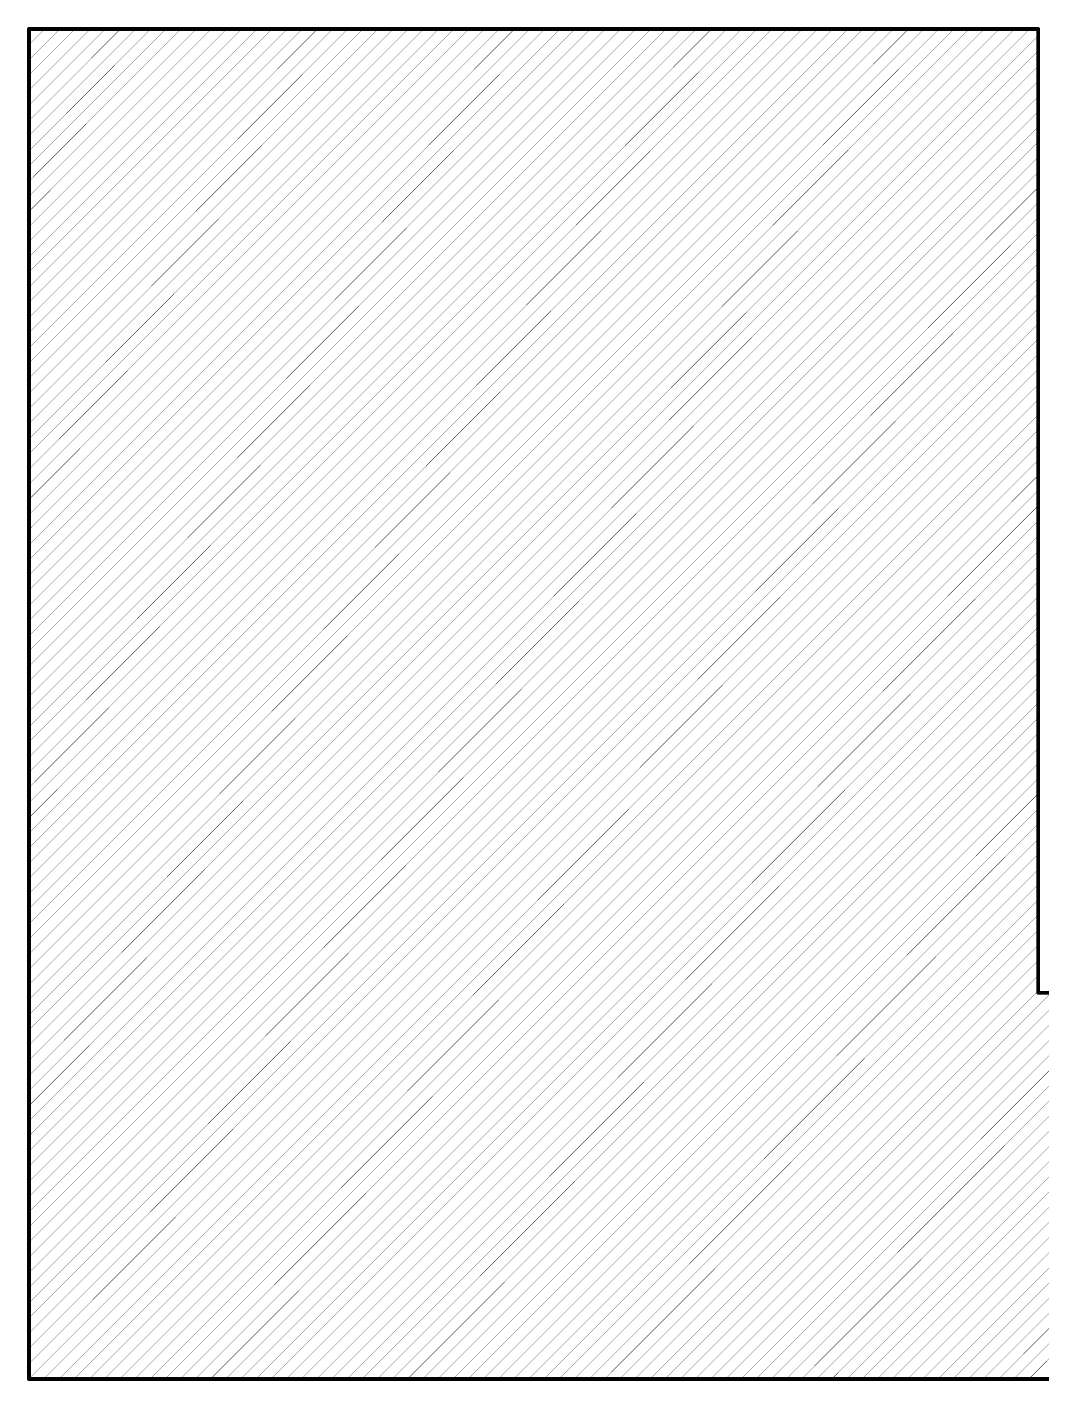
# Model space of a CAD drawing. Header units: millimetres. Extents: x -0.2 to 11.1, y -5.4 to 4.7.
# Drawn here: x 3.28 to 7.3, y -5.36 to 0 of the extents above; entities that cross this region are included whole.
import ezdxf

# ---------------------------------------------------------------- set-up
doc = ezdxf.new("R2010")
doc.units = ezdxf.units.MM
doc.header["$MEASUREMENT"] = 0
doc.layers.add('Mechanical13', color=56, linetype='Continuous')

msp = doc.modelspace()

# ---------------------------------------------------------------- linework, layer by layer
at = {"layer": 'Mechanical13'}
for points, const_width in [([(3.2868, -0.0045), (7.283, -0.0045)], 0.015), ([(3.2868, -5.3483), (3.2868, -0.0045)], 0.015), ([(7.283, -3.8198), (7.283, -0.0045)], 0.015), ([(3.2868, -0.0071), (3.2899, -0.0039)], 0.001), ([(3.2868, -0.0671), (3.3499, -0.0039)], 0.001), ([(3.2868, -0.1271), (3.4099, -0.0039)], 0.001), ([(3.2868, -0.1871), (3.4699, -0.0039)], 0.001), ([(3.2868, -0.2471), (3.5299, -0.0039)], 0.001), ([(3.2868, -0.3071), (3.5899, -0.0039)], 0.001), ([(3.2868, -0.3671), (3.6499, -0.0039)], 0.001), ([(3.2868, -0.4271), (3.7099, -0.0039)], 0.001), ([(3.2868, -0.4871), (3.7699, -0.0039)], 0.001), ([(3.2868, -0.5471), (3.8299, -0.0039)], 0.001), ([(3.2868, -0.6071), (3.8899, -0.0039)], 0.001), ([(3.2868, -0.6671), (3.9499, -0.0039)], 0.001), ([(3.2868, -0.7271), (4.0099, -0.0039)], 0.001), ([(3.2868, -0.7871), (4.0699, -0.0039)], 0.001), ([(3.2868, -0.8471), (4.1299, -0.0039)], 0.001), ([(3.2868, -0.9071), (4.1899, -0.0039)], 0.001), ([(3.2868, -0.9671), (4.2499, -0.0039)], 0.001), ([(3.2868, -1.0271), (4.3099, -0.0039)], 0.001), ([(3.2868, -1.0871), (4.3699, -0.0039)], 0.001), ([(3.2868, -1.1471), (4.4299, -0.0039)], 0.001), ([(3.2868, -1.2071), (4.4899, -0.0039)], 0.001), ([(3.2868, -1.2671), (4.5499, -0.0039)], 0.001), ([(3.2868, -1.3271), (4.6099, -0.0039)], 0.001), ([(3.2868, -1.3871), (4.6699, -0.0039)], 0.001), ([(3.2868, -1.4471), (4.7299, -0.0039)], 0.001), ([(3.2868, -1.5071), (4.7899, -0.0039)], 0.001), ([(3.2868, -1.5671), (4.8499, -0.0039)], 0.001), ([(3.2868, -1.6271), (4.9099, -0.0039)], 0.001), ([(3.2868, -1.6871), (4.9699, -0.0039)], 0.001), ([(3.2868, -1.7471), (5.0299, -0.0039)], 0.001), ([(3.2868, -1.8071), (5.0899, -0.0039)], 0.001), ([(3.2868, -1.8671), (5.1499, -0.0039)], 0.001), ([(3.2868, -1.9271), (5.2099, -0.0039)], 0.001), ([(3.2868, -1.9871), (5.2699, -0.0039)], 0.001), ([(3.2868, -2.0471), (5.3299, -0.0039)], 0.001), ([(3.2868, -2.1071), (5.3899, -0.0039)], 0.001), ([(3.2868, -2.1671), (5.4499, -0.0039)], 0.001), ([(3.2868, -2.2271), (5.5099, -0.0039)], 0.001), ([(3.2868, -2.2871), (5.5699, -0.0039)], 0.001), ([(3.2868, -2.3471), (5.6299, -0.0039)], 0.001), ([(3.2868, -2.4071), (5.6899, -0.0039)], 0.001), ([(3.2868, -2.4671), (5.7499, -0.0039)], 0.001), ([(3.2868, -2.5271), (5.8099, -0.0039)], 0.001), ([(3.2868, -2.5871), (5.8699, -0.0039)], 0.001), ([(3.2868, -2.6471), (5.9299, -0.0039)], 0.001), ([(3.2868, -2.7071), (5.9899, -0.0039)], 0.001), ([(3.2868, -2.7671), (6.0499, -0.0039)], 0.001), ([(3.2868, -2.8271), (6.1099, -0.0039)], 0.001), ([(3.2868, -2.8871), (6.1699, -0.0039)], 0.001), ([(3.2868, -2.9471), (6.2299, -0.0039)], 0.001), ([(3.2868, -3.0071), (6.2899, -0.0039)], 0.001), ([(3.2868, -3.0671), (6.3499, -0.0039)], 0.001), ([(3.2868, -3.1271), (6.4099, -0.0039)], 0.001), ([(3.2868, -3.1871), (6.4699, -0.0039)], 0.001), ([(3.2868, -3.2471), (6.5299, -0.0039)], 0.001), ([(3.2868, -3.3071), (6.5899, -0.0039)], 0.001), ([(3.2868, -3.3671), (6.6499, -0.0039)], 0.001), ([(3.2868, -3.4271), (6.7099, -0.0039)], 0.001), ([(3.2868, -3.4871), (6.7699, -0.0039)], 0.001), ([(3.2868, -3.5471), (6.8299, -0.0039)], 0.001), ([(3.2868, -3.6071), (6.8899, -0.0039)], 0.001), ([(3.2868, -3.6671), (6.9499, -0.0039)], 0.001), ([(3.2868, -3.7271), (7.0099, -0.0039)], 0.001), ([(3.2868, -3.7871), (7.0699, -0.0039)], 0.001), ([(3.2868, -3.8471), (7.1299, -0.0039)], 0.001), ([(3.2868, -3.9071), (7.1899, -0.0039)], 0.001), ([(3.2868, -3.9671), (7.2499, -0.0039)], 0.001), ([(3.2868, -4.0271), (7.283, -0.0309)], 0.001), ([(3.2868, -4.0871), (7.283, -0.0909)], 0.001), ([(3.2868, -4.1471), (7.283, -0.1509)], 0.001), ([(3.2868, -4.2071), (7.283, -0.2109)], 0.001), ([(3.2868, -4.2671), (7.283, -0.2709)], 0.001), ([(3.2868, -4.3271), (7.283, -0.3309)], 0.001), ([(3.2868, -4.3871), (7.283, -0.3909)], 0.001), ([(3.2868, -4.4471), (7.283, -0.4509)], 0.001), ([(3.2868, -4.5071), (7.283, -0.5109)], 0.001), ([(3.2868, -4.5671), (7.283, -0.5709)], 0.001), ([(3.2868, -4.6271), (7.283, -0.6309)], 0.001), ([(3.2868, -4.6871), (7.283, -0.6909)], 0.001), ([(3.2868, -4.7471), (7.283, -0.7509)], 0.001), ([(3.2868, -4.8071), (7.283, -0.8109)], 0.001), ([(3.2868, -4.8671), (7.283, -0.8709)], 0.001), ([(3.2868, -4.9271), (7.283, -0.9309)], 0.001), ([(3.2868, -4.9871), (7.283, -0.9909)], 0.001), ([(3.2868, -5.0471), (7.283, -1.0509)], 0.001), ([(3.2868, -5.1071), (7.283, -1.1109)], 0.001), ([(3.2868, -5.1671), (7.283, -1.1709)], 0.001), ([(3.2868, -5.2271), (7.283, -1.2309)], 0.001), ([(3.2868, -5.2871), (7.283, -1.2909)], 0.001), ([(3.2868, -5.3471), (7.283, -1.3509)], 0.001), ([(3.345, -5.3488), (7.283, -1.4109)], 0.001), ([(3.405, -5.3488), (7.283, -1.4709)], 0.001), ([(3.465, -5.3488), (7.283, -1.5309)], 0.001), ([(3.525, -5.3488), (7.283, -1.5909)], 0.001), ([(3.585, -5.3488), (7.283, -1.6509)], 0.001), ([(3.645, -5.3488), (7.283, -1.7109)], 0.001), ([(3.705, -5.3488), (7.283, -1.7709)], 0.001), ([(3.765, -5.3488), (7.283, -1.8309)], 0.001), ([(3.825, -5.3488), (7.283, -1.8909)], 0.001), ([(3.885, -5.3488), (7.283, -1.9509)], 0.001), ([(3.945, -5.3488), (7.283, -2.0109)], 0.001), ([(4.005, -5.3488), (7.283, -2.0709)], 0.001), ([(4.065, -5.3488), (7.283, -2.1309)], 0.001), ([(4.125, -5.3488), (7.283, -2.1909)], 0.001), ([(4.185, -5.3488), (7.283, -2.2509)], 0.001), ([(4.245, -5.3488), (7.283, -2.3109)], 0.001), ([(4.305, -5.3488), (7.283, -2.3709)], 0.001), ([(4.365, -5.3488), (7.283, -2.4309)], 0.001), ([(4.425, -5.3488), (7.283, -2.4909)], 0.001), ([(4.485, -5.3488), (7.283, -2.5509)], 0.001), ([(4.545, -5.3488), (7.283, -2.6109)], 0.001), ([(4.605, -5.3488), (7.283, -2.6709)], 0.001), ([(4.665, -5.3488), (7.283, -2.7309)], 0.001), ([(4.725, -5.3488), (7.283, -2.7909)], 0.001), ([(4.785, -5.3488), (7.283, -2.8509)], 0.001), ([(4.845, -5.3488), (7.283, -2.9109)], 0.001), ([(4.905, -5.3488), (7.283, -2.9709)], 0.001), ([(4.965, -5.3488), (7.283, -3.0309)], 0.001), ([(5.025, -5.3488), (7.283, -3.0909)], 0.001), ([(5.085, -5.3488), (7.283, -3.1509)], 0.001), ([(5.145, -5.3488), (7.283, -3.2109)], 0.001), ([(5.205, -5.3488), (7.283, -3.2709)], 0.001), ([(5.265, -5.3488), (7.283, -3.3309)], 0.001), ([(5.325, -5.3488), (7.283, -3.3909)], 0.001), ([(5.385, -5.3488), (7.283, -3.4509)], 0.001), ([(5.445, -5.3488), (7.283, -3.5109)], 0.001), ([(5.505, -5.3488), (7.283, -3.5709)], 0.001), ([(5.565, -5.3488), (7.283, -3.6309)], 0.001), ([(5.625, -5.3488), (7.283, -3.6909)], 0.001), ([(5.685, -5.3488), (7.283, -3.7509)], 0.001), ([(5.745, -5.3488), (7.283, -3.8109)], 0.001), ([(5.805, -5.3488), (7.3348, -3.8191)], 0.001), ([(5.865, -5.3488), (7.3948, -3.8191)], 0.001), ([(5.925, -5.3488), (7.4548, -3.8191)], 0.001), ([(5.985, -5.3488), (7.5148, -3.8191)], 0.001), ([(6.045, -5.3488), (7.5748, -3.8191)], 0.001), ([(6.105, -5.3488), (7.6348, -3.8191)], 0.001), ([(6.165, -5.3488), (7.6948, -3.8191)], 0.001), ([(6.225, -5.3488), (7.7548, -3.8191)], 0.001), ([(6.285, -5.3488), (7.8148, -3.8191)], 0.001), ([(6.345, -5.3488), (7.8748, -3.8191)], 0.001), ([(6.405, -5.3488), (7.9348, -3.8191)], 0.001), ([(6.465, -5.3488), (7.9656, -3.8483)], 0.001), ([(7.283, -3.8198), (7.9656, -3.8198)], 0.015), ([(6.525, -5.3488), (7.9656, -3.9083)], 0.001), ([(6.585, -5.3488), (7.9656, -3.9683)], 0.001), ([(6.645, -5.3488), (7.9656, -4.0283)], 0.001), ([(6.705, -5.3488), (7.9656, -4.0883)], 0.001), ([(6.765, -5.3488), (7.9656, -4.1483)], 0.001), ([(6.825, -5.3488), (7.9656, -4.2083)], 0.001), ([(6.885, -5.3488), (7.9656, -4.2683)], 0.001), ([(6.945, -5.3488), (7.9656, -4.3283)], 0.001), ([(7.005, -5.3488), (7.9656, -4.3883)], 0.001), ([(7.065, -5.3488), (7.9656, -4.4483)], 0.001), ([(7.125, -5.3488), (7.9656, -4.5083)], 0.001), ([(7.185, -5.3488), (7.9656, -4.5683)], 0.001), ([(7.245, -5.3488), (7.9656, -4.6283)], 0.001), ([(3.2868, -5.3483), (7.9656, -5.3483)], 0.015)]:
    msp.add_lwpolyline(points, dxfattribs=dict(at, const_width=const_width))
for points, const_width in [([(3.2831, -0.0045, 1), (3.2906, -0.0045, 1)], 0.0075), ([(3.2831, -0.0045, 1), (3.2906, -0.0045, 1)], 0.0075), ([(7.2792, -0.0045, 1), (7.2867, -0.0045, 1)], 0.0075), ([(7.2792, -0.0045, 1), (7.2867, -0.0045, 1)], 0.0075), ([(3.2866, -0.0071, 1), (3.2871, -0.0071, 1)], 0.0005), ([(3.2897, -0.0039, 1), (3.2902, -0.0039, 1)], 0.0005), ([(3.3497, -0.0039, 1), (3.3502, -0.0039, 1)], 0.0005), ([(3.4097, -0.0039, 1), (3.4102, -0.0039, 1)], 0.0005), ([(3.4697, -0.0039, 1), (3.4702, -0.0039, 1)], 0.0005), ([(3.5297, -0.0039, 1), (3.5302, -0.0039, 1)], 0.0005), ([(3.5897, -0.0039, 1), (3.5902, -0.0039, 1)], 0.0005), ([(3.6497, -0.0039, 1), (3.6502, -0.0039, 1)], 0.0005), ([(3.7097, -0.0039, 1), (3.7102, -0.0039, 1)], 0.0005), ([(3.7697, -0.0039, 1), (3.7702, -0.0039, 1)], 0.0005), ([(3.8297, -0.0039, 1), (3.8302, -0.0039, 1)], 0.0005), ([(3.8897, -0.0039, 1), (3.8902, -0.0039, 1)], 0.0005), ([(3.9497, -0.0039, 1), (3.9502, -0.0039, 1)], 0.0005), ([(4.0097, -0.0039, 1), (4.0102, -0.0039, 1)], 0.0005), ([(4.0697, -0.0039, 1), (4.0702, -0.0039, 1)], 0.0005), ([(4.1297, -0.0039, 1), (4.1302, -0.0039, 1)], 0.0005), ([(4.1897, -0.0039, 1), (4.1902, -0.0039, 1)], 0.0005), ([(4.2497, -0.0039, 1), (4.2502, -0.0039, 1)], 0.0005), ([(4.3097, -0.0039, 1), (4.3102, -0.0039, 1)], 0.0005), ([(4.3697, -0.0039, 1), (4.3702, -0.0039, 1)], 0.0005), ([(4.4297, -0.0039, 1), (4.4302, -0.0039, 1)], 0.0005), ([(4.4897, -0.0039, 1), (4.4902, -0.0039, 1)], 0.0005), ([(4.5497, -0.0039, 1), (4.5502, -0.0039, 1)], 0.0005), ([(4.6097, -0.0039, 1), (4.6102, -0.0039, 1)], 0.0005), ([(4.6697, -0.0039, 1), (4.6702, -0.0039, 1)], 0.0005), ([(4.7297, -0.0039, 1), (4.7302, -0.0039, 1)], 0.0005), ([(4.7897, -0.0039, 1), (4.7902, -0.0039, 1)], 0.0005), ([(4.8497, -0.0039, 1), (4.8502, -0.0039, 1)], 0.0005), ([(4.9097, -0.0039, 1), (4.9102, -0.0039, 1)], 0.0005), ([(4.9697, -0.0039, 1), (4.9702, -0.0039, 1)], 0.0005), ([(5.0297, -0.0039, 1), (5.0302, -0.0039, 1)], 0.0005), ([(5.0897, -0.0039, 1), (5.0902, -0.0039, 1)], 0.0005), ([(5.1497, -0.0039, 1), (5.1502, -0.0039, 1)], 0.0005), ([(5.2097, -0.0039, 1), (5.2102, -0.0039, 1)], 0.0005), ([(5.2697, -0.0039, 1), (5.2702, -0.0039, 1)], 0.0005), ([(5.3297, -0.0039, 1), (5.3302, -0.0039, 1)], 0.0005), ([(5.3897, -0.0039, 1), (5.3902, -0.0039, 1)], 0.0005), ([(5.4497, -0.0039, 1), (5.4502, -0.0039, 1)], 0.0005), ([(5.5097, -0.0039, 1), (5.5102, -0.0039, 1)], 0.0005), ([(5.5697, -0.0039, 1), (5.5702, -0.0039, 1)], 0.0005), ([(5.6297, -0.0039, 1), (5.6302, -0.0039, 1)], 0.0005), ([(5.6897, -0.0039, 1), (5.6902, -0.0039, 1)], 0.0005), ([(5.7497, -0.0039, 1), (5.7502, -0.0039, 1)], 0.0005), ([(5.8097, -0.0039, 1), (5.8102, -0.0039, 1)], 0.0005), ([(5.8697, -0.0039, 1), (5.8702, -0.0039, 1)], 0.0005), ([(5.9297, -0.0039, 1), (5.9302, -0.0039, 1)], 0.0005), ([(5.9897, -0.0039, 1), (5.9902, -0.0039, 1)], 0.0005), ([(6.0497, -0.0039, 1), (6.0502, -0.0039, 1)], 0.0005), ([(6.1097, -0.0039, 1), (6.1102, -0.0039, 1)], 0.0005), ([(6.1697, -0.0039, 1), (6.1702, -0.0039, 1)], 0.0005), ([(6.2297, -0.0039, 1), (6.2302, -0.0039, 1)], 0.0005), ([(6.2897, -0.0039, 1), (6.2902, -0.0039, 1)], 0.0005), ([(6.3497, -0.0039, 1), (6.3502, -0.0039, 1)], 0.0005), ([(6.4097, -0.0039, 1), (6.4102, -0.0039, 1)], 0.0005), ([(6.4697, -0.0039, 1), (6.4702, -0.0039, 1)], 0.0005), ([(6.5297, -0.0039, 1), (6.5302, -0.0039, 1)], 0.0005), ([(6.5897, -0.0039, 1), (6.5902, -0.0039, 1)], 0.0005), ([(6.6497, -0.0039, 1), (6.6502, -0.0039, 1)], 0.0005), ([(6.7097, -0.0039, 1), (6.7102, -0.0039, 1)], 0.0005), ([(6.7697, -0.0039, 1), (6.7702, -0.0039, 1)], 0.0005), ([(6.8297, -0.0039, 1), (6.8302, -0.0039, 1)], 0.0005), ([(6.8897, -0.0039, 1), (6.8902, -0.0039, 1)], 0.0005), ([(6.9497, -0.0039, 1), (6.9502, -0.0039, 1)], 0.0005), ([(7.0097, -0.0039, 1), (7.0102, -0.0039, 1)], 0.0005), ([(7.0697, -0.0039, 1), (7.0702, -0.0039, 1)], 0.0005), ([(7.1297, -0.0039, 1), (7.1302, -0.0039, 1)], 0.0005), ([(7.1897, -0.0039, 1), (7.1902, -0.0039, 1)], 0.0005), ([(7.2497, -0.0039, 1), (7.2502, -0.0039, 1)], 0.0005), ([(7.2827, -0.0309, 1), (7.2832, -0.0309, 1)], 0.0005), ([(3.2866, -0.0671, 1), (3.2871, -0.0671, 1)], 0.0005), ([(7.2827, -0.0909, 1), (7.2832, -0.0909, 1)], 0.0005), ([(3.2866, -0.1271, 1), (3.2871, -0.1271, 1)], 0.0005), ([(7.2827, -0.1509, 1), (7.2832, -0.1509, 1)], 0.0005), ([(3.2866, -0.1871, 1), (3.2871, -0.1871, 1)], 0.0005), ([(7.2827, -0.2109, 1), (7.2832, -0.2109, 1)], 0.0005), ([(3.2866, -0.2471, 1), (3.2871, -0.2471, 1)], 0.0005), ([(3.2866, -0.3071, 1), (3.2871, -0.3071, 1)], 0.0005), ([(7.2827, -0.2709, 1), (7.2832, -0.2709, 1)], 0.0005), ([(3.2866, -0.3671, 1), (3.2871, -0.3671, 1)], 0.0005), ([(7.2827, -0.3309, 1), (7.2832, -0.3309, 1)], 0.0005), ([(3.2866, -0.4271, 1), (3.2871, -0.4271, 1)], 0.0005), ([(7.2827, -0.3909, 1), (7.2832, -0.3909, 1)], 0.0005), ([(7.2827, -0.4509, 1), (7.2832, -0.4509, 1)], 0.0005), ([(3.2866, -0.4871, 1), (3.2871, -0.4871, 1)], 0.0005), ([(7.2827, -0.5109, 1), (7.2832, -0.5109, 1)], 0.0005), ([(3.2866, -0.5471, 1), (3.2871, -0.5471, 1)], 0.0005), ([(7.2827, -0.5709, 1), (7.2832, -0.5709, 1)], 0.0005), ([(3.2866, -0.6071, 1), (3.2871, -0.6071, 1)], 0.0005), ([(7.2827, -0.6309, 1), (7.2832, -0.6309, 1)], 0.0005), ([(3.2866, -0.6671, 1), (3.2871, -0.6671, 1)], 0.0005), ([(7.2827, -0.6909, 1), (7.2832, -0.6909, 1)], 0.0005), ([(3.2866, -0.7271, 1), (3.2871, -0.7271, 1)], 0.0005), ([(3.2866, -0.7871, 1), (3.2871, -0.7871, 1)], 0.0005), ([(7.2827, -0.7509, 1), (7.2832, -0.7509, 1)], 0.0005), ([(3.2866, -0.8471, 1), (3.2871, -0.8471, 1)], 0.0005), ([(7.2827, -0.8109, 1), (7.2832, -0.8109, 1)], 0.0005), ([(3.2866, -0.9071, 1), (3.2871, -0.9071, 1)], 0.0005), ([(7.2827, -0.8709, 1), (7.2832, -0.8709, 1)], 0.0005), ([(7.2827, -0.9309, 1), (7.2832, -0.9309, 1)], 0.0005), ([(3.2866, -0.9671, 1), (3.2871, -0.9671, 1)], 0.0005), ([(7.2827, -0.9909, 1), (7.2832, -0.9909, 1)], 0.0005), ([(3.2866, -1.0271, 1), (3.2871, -1.0271, 1)], 0.0005), ([(7.2827, -1.0509, 1), (7.2832, -1.0509, 1)], 0.0005), ([(3.2866, -1.0871, 1), (3.2871, -1.0871, 1)], 0.0005), ([(7.2827, -1.1109, 1), (7.2832, -1.1109, 1)], 0.0005), ([(3.2866, -1.1471, 1), (3.2871, -1.1471, 1)], 0.0005), ([(7.2827, -1.1709, 1), (7.2832, -1.1709, 1)], 0.0005), ([(3.2866, -1.2071, 1), (3.2871, -1.2071, 1)], 0.0005), ([(7.2827, -1.2309, 1), (7.2832, -1.2309, 1)], 0.0005), ([(3.2866, -1.2671, 1), (3.2871, -1.2671, 1)], 0.0005), ([(3.2866, -1.3271, 1), (3.2871, -1.3271, 1)], 0.0005), ([(7.2827, -1.2909, 1), (7.2832, -1.2909, 1)], 0.0005), ([(3.2866, -1.3871, 1), (3.2871, -1.3871, 1)], 0.0005), ([(7.2827, -1.3509, 1), (7.2832, -1.3509, 1)], 0.0005), ([(3.2866, -1.4471, 1), (3.2871, -1.4471, 1)], 0.0005), ([(7.2827, -1.4109, 1), (7.2832, -1.4109, 1)], 0.0005), ([(7.2827, -1.4709, 1), (7.2832, -1.4709, 1)], 0.0005), ([(3.2866, -1.5071, 1), (3.2871, -1.5071, 1)], 0.0005), ([(7.2827, -1.5309, 1), (7.2832, -1.5309, 1)], 0.0005), ([(3.2866, -1.5671, 1), (3.2871, -1.5671, 1)], 0.0005), ([(7.2827, -1.5909, 1), (7.2832, -1.5909, 1)], 0.0005), ([(3.2866, -1.6271, 1), (3.2871, -1.6271, 1)], 0.0005), ([(7.2827, -1.6509, 1), (7.2832, -1.6509, 1)], 0.0005), ([(3.2866, -1.6871, 1), (3.2871, -1.6871, 1)], 0.0005), ([(7.2827, -1.7109, 1), (7.2832, -1.7109, 1)], 0.0005), ([(3.2866, -1.7471, 1), (3.2871, -1.7471, 1)], 0.0005), ([(3.2866, -1.8071, 1), (3.2871, -1.8071, 1)], 0.0005), ([(7.2827, -1.7709, 1), (7.2832, -1.7709, 1)], 0.0005), ([(3.2866, -1.8671, 1), (3.2871, -1.8671, 1)], 0.0005), ([(7.2827, -1.8309, 1), (7.2832, -1.8309, 1)], 0.0005), ([(3.2866, -1.9271, 1), (3.2871, -1.9271, 1)], 0.0005), ([(7.2827, -1.8909, 1), (7.2832, -1.8909, 1)], 0.0005), ([(7.2827, -1.9509, 1), (7.2832, -1.9509, 1)], 0.0005), ([(3.2866, -1.9871, 1), (3.2871, -1.9871, 1)], 0.0005), ([(7.2827, -2.0109, 1), (7.2832, -2.0109, 1)], 0.0005), ([(3.2866, -2.0471, 1), (3.2871, -2.0471, 1)], 0.0005), ([(7.2827, -2.0709, 1), (7.2832, -2.0709, 1)], 0.0005), ([(3.2866, -2.1071, 1), (3.2871, -2.1071, 1)], 0.0005), ([(7.2827, -2.1309, 1), (7.2832, -2.1309, 1)], 0.0005), ([(3.2866, -2.1671, 1), (3.2871, -2.1671, 1)], 0.0005), ([(7.2827, -2.1909, 1), (7.2832, -2.1909, 1)], 0.0005), ([(3.2866, -2.2271, 1), (3.2871, -2.2271, 1)], 0.0005), ([(7.2827, -2.2509, 1), (7.2832, -2.2509, 1)], 0.0005), ([(3.2866, -2.2871, 1), (3.2871, -2.2871, 1)], 0.0005), ([(3.2866, -2.3471, 1), (3.2871, -2.3471, 1)], 0.0005), ([(7.2827, -2.3109, 1), (7.2832, -2.3109, 1)], 0.0005), ([(3.2866, -2.4071, 1), (3.2871, -2.4071, 1)], 0.0005), ([(7.2827, -2.3709, 1), (7.2832, -2.3709, 1)], 0.0005), ([(7.2827, -2.4309, 1), (7.2832, -2.4309, 1)], 0.0005), ([(3.2866, -2.4671, 1), (3.2871, -2.4671, 1)], 0.0005), ([(7.2827, -2.4909, 1), (7.2832, -2.4909, 1)], 0.0005), ([(3.2866, -2.5271, 1), (3.2871, -2.5271, 1)], 0.0005), ([(7.2827, -2.5509, 1), (7.2832, -2.5509, 1)], 0.0005), ([(3.2866, -2.5871, 1), (3.2871, -2.5871, 1)], 0.0005), ([(7.2827, -2.6109, 1), (7.2832, -2.6109, 1)], 0.0005), ([(3.2866, -2.6471, 1), (3.2871, -2.6471, 1)], 0.0005), ([(7.2827, -2.6709, 1), (7.2832, -2.6709, 1)], 0.0005), ([(3.2866, -2.7071, 1), (3.2871, -2.7071, 1)], 0.0005), ([(7.2827, -2.7309, 1), (7.2832, -2.7309, 1)], 0.0005), ([(3.2866, -2.7671, 1), (3.2871, -2.7671, 1)], 0.0005), ([(3.2866, -2.8271, 1), (3.2871, -2.8271, 1)], 0.0005), ([(7.2827, -2.7909, 1), (7.2832, -2.7909, 1)], 0.0005), ([(3.2866, -2.8871, 1), (3.2871, -2.8871, 1)], 0.0005), ([(7.2827, -2.8509, 1), (7.2832, -2.8509, 1)], 0.0005), ([(3.2866, -2.9471, 1), (3.2871, -2.9471, 1)], 0.0005), ([(7.2827, -2.9109, 1), (7.2832, -2.9109, 1)], 0.0005), ([(7.2827, -2.9709, 1), (7.2832, -2.9709, 1)], 0.0005), ([(3.2866, -3.0071, 1), (3.2871, -3.0071, 1)], 0.0005), ([(7.2827, -3.0309, 1), (7.2832, -3.0309, 1)], 0.0005), ([(3.2866, -3.0671, 1), (3.2871, -3.0671, 1)], 0.0005), ([(7.2827, -3.0909, 1), (7.2832, -3.0909, 1)], 0.0005), ([(3.2866, -3.1271, 1), (3.2871, -3.1271, 1)], 0.0005), ([(7.2827, -3.1509, 1), (7.2832, -3.1509, 1)], 0.0005), ([(3.2866, -3.1871, 1), (3.2871, -3.1871, 1)], 0.0005), ([(7.2827, -3.2109, 1), (7.2832, -3.2109, 1)], 0.0005), ([(3.2866, -3.2471, 1), (3.2871, -3.2471, 1)], 0.0005), ([(3.2866, -3.3071, 1), (3.2871, -3.3071, 1)], 0.0005), ([(7.2827, -3.2709, 1), (7.2832, -3.2709, 1)], 0.0005), ([(3.2866, -3.3671, 1), (3.2871, -3.3671, 1)], 0.0005), ([(7.2827, -3.3309, 1), (7.2832, -3.3309, 1)], 0.0005), ([(3.2866, -3.4271, 1), (3.2871, -3.4271, 1)], 0.0005), ([(7.2827, -3.3909, 1), (7.2832, -3.3909, 1)], 0.0005), ([(7.2827, -3.4509, 1), (7.2832, -3.4509, 1)], 0.0005), ([(3.2866, -3.4871, 1), (3.2871, -3.4871, 1)], 0.0005), ([(7.2827, -3.5109, 1), (7.2832, -3.5109, 1)], 0.0005), ([(3.2866, -3.5471, 1), (3.2871, -3.5471, 1)], 0.0005), ([(7.2827, -3.5709, 1), (7.2832, -3.5709, 1)], 0.0005), ([(3.2866, -3.6071, 1), (3.2871, -3.6071, 1)], 0.0005), ([(7.2827, -3.6309, 1), (7.2832, -3.6309, 1)], 0.0005), ([(3.2866, -3.6671, 1), (3.2871, -3.6671, 1)], 0.0005), ([(7.2827, -3.6909, 1), (7.2832, -3.6909, 1)], 0.0005), ([(3.2866, -3.7271, 1), (3.2871, -3.7271, 1)], 0.0005), ([(7.2827, -3.7509, 1), (7.2832, -3.7509, 1)], 0.0005), ([(3.2866, -3.7871, 1), (3.2871, -3.7871, 1)], 0.0005), ([(3.2866, -3.8471, 1), (3.2871, -3.8471, 1)], 0.0005), ([(7.2792, -3.8198, 1), (7.2867, -3.8198, 1)], 0.0075), ([(7.2792, -3.8198, 1), (7.2867, -3.8198, 1)], 0.0075), ([(7.2827, -3.8109, 1), (7.2832, -3.8109, 1)], 0.0005), ([(3.2866, -3.9071, 1), (3.2871, -3.9071, 1)], 0.0005), ([(3.2866, -3.9671, 1), (3.2871, -3.9671, 1)], 0.0005), ([(3.2866, -4.0271, 1), (3.2871, -4.0271, 1)], 0.0005), ([(3.2866, -4.0871, 1), (3.2871, -4.0871, 1)], 0.0005), ([(3.2866, -4.1471, 1), (3.2871, -4.1471, 1)], 0.0005), ([(3.2866, -4.2071, 1), (3.2871, -4.2071, 1)], 0.0005), ([(3.2866, -4.2671, 1), (3.2871, -4.2671, 1)], 0.0005), ([(3.2866, -4.3271, 1), (3.2871, -4.3271, 1)], 0.0005), ([(3.2866, -4.3871, 1), (3.2871, -4.3871, 1)], 0.0005), ([(3.2866, -4.4471, 1), (3.2871, -4.4471, 1)], 0.0005), ([(3.2866, -4.5071, 1), (3.2871, -4.5071, 1)], 0.0005), ([(3.2866, -4.5671, 1), (3.2871, -4.5671, 1)], 0.0005), ([(3.2866, -4.6271, 1), (3.2871, -4.6271, 1)], 0.0005), ([(3.2866, -4.6871, 1), (3.2871, -4.6871, 1)], 0.0005), ([(3.2866, -4.7471, 1), (3.2871, -4.7471, 1)], 0.0005), ([(3.2866, -4.8071, 1), (3.2871, -4.8071, 1)], 0.0005), ([(3.2866, -4.8671, 1), (3.2871, -4.8671, 1)], 0.0005), ([(3.2866, -4.9271, 1), (3.2871, -4.9271, 1)], 0.0005), ([(3.2866, -4.9871, 1), (3.2871, -4.9871, 1)], 0.0005), ([(3.2866, -5.0471, 1), (3.2871, -5.0471, 1)], 0.0005), ([(3.2866, -5.1071, 1), (3.2871, -5.1071, 1)], 0.0005), ([(3.2866, -5.1671, 1), (3.2871, -5.1671, 1)], 0.0005), ([(3.2866, -5.2271, 1), (3.2871, -5.2271, 1)], 0.0005), ([(3.2866, -5.2871, 1), (3.2871, -5.2871, 1)], 0.0005), ([(3.2831, -5.3483, 1), (3.2906, -5.3483, 1)], 0.0075), ([(3.2831, -5.3483, 1), (3.2906, -5.3483, 1)], 0.0075), ([(3.2866, -5.3471, 1), (3.2871, -5.3471, 1)], 0.0005), ([(3.3448, -5.3488, 1), (3.3453, -5.3488, 1)], 0.0005), ([(3.4048, -5.3488, 1), (3.4053, -5.3488, 1)], 0.0005), ([(3.4648, -5.3488, 1), (3.4653, -5.3488, 1)], 0.0005), ([(3.5248, -5.3488, 1), (3.5253, -5.3488, 1)], 0.0005), ([(3.5848, -5.3488, 1), (3.5853, -5.3488, 1)], 0.0005), ([(3.6448, -5.3488, 1), (3.6453, -5.3488, 1)], 0.0005), ([(3.7048, -5.3488, 1), (3.7053, -5.3488, 1)], 0.0005), ([(3.7648, -5.3488, 1), (3.7653, -5.3488, 1)], 0.0005), ([(3.8248, -5.3488, 1), (3.8253, -5.3488, 1)], 0.0005), ([(3.8848, -5.3488, 1), (3.8853, -5.3488, 1)], 0.0005), ([(3.9448, -5.3488, 1), (3.9453, -5.3488, 1)], 0.0005), ([(4.0048, -5.3488, 1), (4.0053, -5.3488, 1)], 0.0005), ([(4.0648, -5.3488, 1), (4.0653, -5.3488, 1)], 0.0005), ([(4.1248, -5.3488, 1), (4.1253, -5.3488, 1)], 0.0005), ([(4.1848, -5.3488, 1), (4.1853, -5.3488, 1)], 0.0005), ([(4.2448, -5.3488, 1), (4.2453, -5.3488, 1)], 0.0005), ([(4.3048, -5.3488, 1), (4.3053, -5.3488, 1)], 0.0005), ([(4.3648, -5.3488, 1), (4.3653, -5.3488, 1)], 0.0005), ([(4.4248, -5.3488, 1), (4.4253, -5.3488, 1)], 0.0005), ([(4.4848, -5.3488, 1), (4.4853, -5.3488, 1)], 0.0005), ([(4.5448, -5.3488, 1), (4.5453, -5.3488, 1)], 0.0005), ([(4.6048, -5.3488, 1), (4.6053, -5.3488, 1)], 0.0005), ([(4.6648, -5.3488, 1), (4.6653, -5.3488, 1)], 0.0005), ([(4.7248, -5.3488, 1), (4.7253, -5.3488, 1)], 0.0005), ([(4.7848, -5.3488, 1), (4.7853, -5.3488, 1)], 0.0005), ([(4.8448, -5.3488, 1), (4.8453, -5.3488, 1)], 0.0005), ([(4.9048, -5.3488, 1), (4.9053, -5.3488, 1)], 0.0005), ([(4.9648, -5.3488, 1), (4.9653, -5.3488, 1)], 0.0005), ([(5.0248, -5.3488, 1), (5.0253, -5.3488, 1)], 0.0005), ([(5.0848, -5.3488, 1), (5.0853, -5.3488, 1)], 0.0005), ([(5.1448, -5.3488, 1), (5.1453, -5.3488, 1)], 0.0005), ([(5.2048, -5.3488, 1), (5.2053, -5.3488, 1)], 0.0005), ([(5.2648, -5.3488, 1), (5.2653, -5.3488, 1)], 0.0005), ([(5.3248, -5.3488, 1), (5.3253, -5.3488, 1)], 0.0005), ([(5.3848, -5.3488, 1), (5.3853, -5.3488, 1)], 0.0005), ([(5.4448, -5.3488, 1), (5.4453, -5.3488, 1)], 0.0005), ([(5.5048, -5.3488, 1), (5.5053, -5.3488, 1)], 0.0005), ([(5.5648, -5.3488, 1), (5.5653, -5.3488, 1)], 0.0005), ([(5.6248, -5.3488, 1), (5.6253, -5.3488, 1)], 0.0005), ([(5.6848, -5.3488, 1), (5.6853, -5.3488, 1)], 0.0005), ([(5.7448, -5.3488, 1), (5.7453, -5.3488, 1)], 0.0005), ([(5.8048, -5.3488, 1), (5.8053, -5.3488, 1)], 0.0005), ([(5.8648, -5.3488, 1), (5.8653, -5.3488, 1)], 0.0005), ([(5.9248, -5.3488, 1), (5.9253, -5.3488, 1)], 0.0005), ([(5.9848, -5.3488, 1), (5.9853, -5.3488, 1)], 0.0005), ([(6.0448, -5.3488, 1), (6.0453, -5.3488, 1)], 0.0005), ([(6.1048, -5.3488, 1), (6.1053, -5.3488, 1)], 0.0005), ([(6.1648, -5.3488, 1), (6.1653, -5.3488, 1)], 0.0005), ([(6.2248, -5.3488, 1), (6.2253, -5.3488, 1)], 0.0005), ([(6.2848, -5.3488, 1), (6.2853, -5.3488, 1)], 0.0005), ([(6.3448, -5.3488, 1), (6.3453, -5.3488, 1)], 0.0005), ([(6.4048, -5.3488, 1), (6.4053, -5.3488, 1)], 0.0005), ([(6.4648, -5.3488, 1), (6.4653, -5.3488, 1)], 0.0005), ([(6.5248, -5.3488, 1), (6.5253, -5.3488, 1)], 0.0005), ([(6.5848, -5.3488, 1), (6.5853, -5.3488, 1)], 0.0005), ([(6.6448, -5.3488, 1), (6.6453, -5.3488, 1)], 0.0005), ([(6.7048, -5.3488, 1), (6.7053, -5.3488, 1)], 0.0005), ([(6.7648, -5.3488, 1), (6.7653, -5.3488, 1)], 0.0005), ([(6.8248, -5.3488, 1), (6.8253, -5.3488, 1)], 0.0005), ([(6.8848, -5.3488, 1), (6.8853, -5.3488, 1)], 0.0005), ([(6.9448, -5.3488, 1), (6.9453, -5.3488, 1)], 0.0005), ([(7.0048, -5.3488, 1), (7.0053, -5.3488, 1)], 0.0005), ([(7.0648, -5.3488, 1), (7.0653, -5.3488, 1)], 0.0005), ([(7.1248, -5.3488, 1), (7.1253, -5.3488, 1)], 0.0005), ([(7.1848, -5.3488, 1), (7.1853, -5.3488, 1)], 0.0005), ([(7.2448, -5.3488, 1), (7.2453, -5.3488, 1)], 0.0005)]:
    msp.add_lwpolyline(points, format="xyb", close=True, dxfattribs=dict(at, const_width=const_width))

doc.saveas('drawing.dxf')
